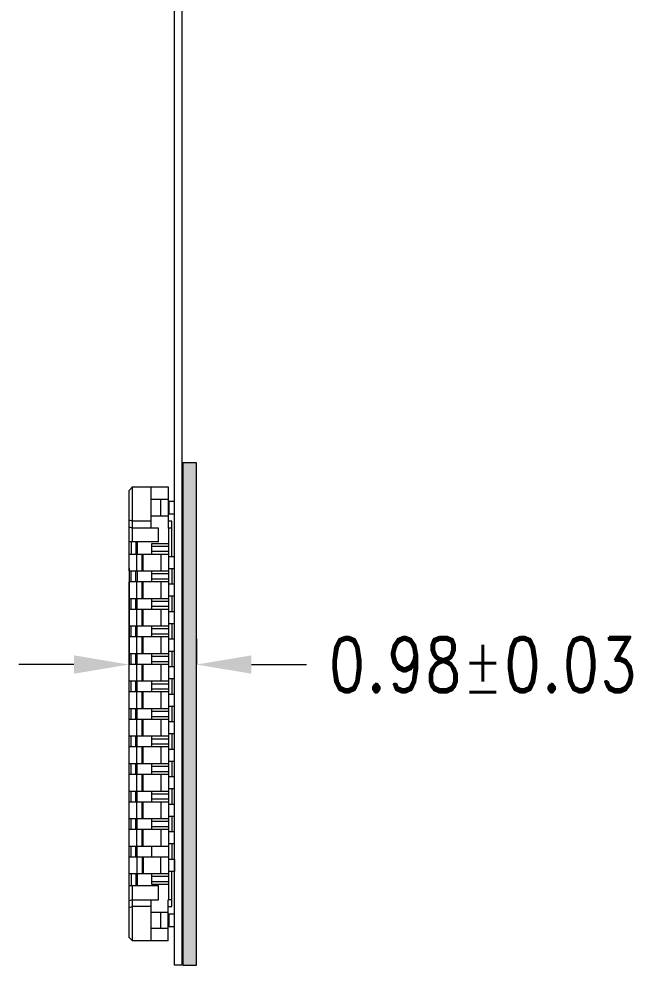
# Model space of a CAD drawing. Header units: millimetres. Extents: x 1087 to 1896, y -176 to 308.
# Drawn here: x 1672.1 to 1681.18, y 196.77 to 210.53 of the extents above; entities that cross this region are included whole.
import ezdxf

# ---------------------------------------------------------------- set-up
doc = ezdxf.new("R2010")
doc.units = ezdxf.units.MM
doc.linetypes.add('CENTER', pattern=[0.6, 0.375, -0.075, 0.075, -0.075])
doc.layers.get('0').update_dxf_attribs({"color": 255, "lineweight": 5})
doc.layers.get('Defpoints').update_dxf_attribs({"color": 5, "lineweight": 5})
doc.layers.add('DIM', color=3, linetype='Continuous', lineweight=5)
doc.layers.add('FPC', color=50, linetype='Continuous', lineweight=5)
doc.styles.add('RD', font='ROMAND.shx', dxfattribs={"width": 0.8})
doc.dimstyles.new('DIM', dxfattribs={"dimtxt": 0.8, "dimasz": 0.8, "dimexe": 0, "dimexo": 0.5, "dimgap": 0.11, "dimtad": 0, "dimzin": 1, "dimdsep": 46, "dimtxsty": 'RD', "dimcen": 0, "dimclrd": 256, "dimclre": 256, "dimclrt": 256, "dimadec": 0, "dimazin": 0, "dimtm": 1e-09, "dimtfac": 1, "dimtofl": 0, "dimtmove": 0, "dimatfit": 3, "dimfxl": 0, "dimlwe": -1, "dimarcsym": 0})

# ---------------------------------------------------------------- blocks, each defined once
blk = doc.blocks.new('*D33')
at = {"layer": 'Defpoints', "color": 0, "lineweight": 5, "transparency": 16777216}
for p in [(1194.283, 203.039), (1195.263, 202.013), (1195.263, 201.14)]:
    blk.add_point(p, dxfattribs=at)
at = {"layer": 'DIM', "linetype": 'Continuous', "lineweight": 5, "transparency": 16777216}
for p, q in [((1194.283, 202.539), (1194.283, 201.14)), ((1195.263, 201.513), (1195.263, 201.14)), ((1193.483, 201.14), (1192.683, 201.14)), ((1196.063, 201.14), (1196.863, 201.14))]:
    blk.add_line(p, q, dxfattribs=at)
at = {"layer": 'DIM', "lineweight": 5, "transparency": 16777216}
for points in [[(1193.483, 201.274), (1193.483, 201.007), (1194.283, 201.14)], [(1196.063, 201.274), (1196.063, 201.007), (1195.263, 201.14)]]:
    blk.add_solid(points, dxfattribs=at)
at = {"layer": 'DIM', "lineweight": 5, "transparency": 16777216, "insert": (1199.426, 201.14), "char_height": 0.8, "attachment_point": 5, "style": 'RD', "bg_fill": 3, "box_fill_scale": 1.1, "bg_fill_color": 256, "bg_fill_true_color": 13158600, "bg_fill_transparency": 1006620}
blk.add_mtext('0.98%%P0.03', dxfattribs=at)
blk = doc.blocks.new('OK-14GM024-04-B')
at = {"layer": 'FPC', "color": 7, "lineweight": 5}
for p, q in [((988.323, 153.207), (988.273, 153.157)), ((988.273, 152.407), (988.273, 153.157)), ((988.323, 152.407), (988.323, 153.207)), ((988.323, 153.207), (988.843, 153.207)), ((988.593, 152.607), (988.593, 153.207)), ((988.843, 153.207), (988.843, 152.607)), ((988.593, 153.027), (988.843, 153.027)), ((988.733, 152.787), (988.733, 153.027)), ((988.933, 152.997), (988.843, 152.997)), ((988.853, 152.997), (988.853, 152.817)), ((988.933, 152.817), (988.933, 152.997)), ((988.843, 152.817), (988.933, 152.817)), ((988.323, 152.707), (988.273, 152.724)), ((988.593, 152.707), (988.323, 152.707)), ((988.593, 152.787), (988.843, 152.787)), ((988.893, 152.707), (988.843, 152.707)), ((988.893, 152.197), (988.893, 152.707)), ((988.323, 152.607), (988.273, 152.624)), ((988.703, 152.607), (988.323, 152.607)), ((988.703, 152.407), (988.703, 152.607)), ((988.893, 152.607), (988.843, 152.607)), ((988.853, 147.207), (988.853, 152.607)), ((988.273, 152.227), (988.273, 152.407)), ((988.703, 152.407), (988.273, 152.407)), ((988.303, 152.407), (988.303, 152.227)), ((988.373, 152.407), (988.373, 152.227)), ((988.393, 152.407), (988.393, 152.227)), ((988.603, 152.227), (988.603, 152.387)), ((988.603, 152.387), (988.853, 152.387)), ((988.603, 152.347), (988.853, 152.347)), ((988.853, 152.267), (988.603, 152.267)), ((988.273, 151.987), (988.273, 152.227)), ((988.853, 152.227), (988.273, 152.227)), ((988.388, 151.987), (988.388, 152.227)), ((988.463, 151.987), (988.463, 152.227)), ((988.473, 151.987), (988.473, 152.227)), ((988.48, 151.987), (988.48, 152.227)), ((988.733, 152.227), (988.733, 151.987)), ((988.853, 152.197), (988.933, 152.197)), ((988.933, 152.017), (988.933, 152.197)), ((988.273, 151.987), (988.853, 151.987)), ((988.303, 151.827), (988.303, 151.987)), ((988.373, 151.827), (988.373, 151.987)), ((988.393, 151.987), (988.393, 151.827)), ((988.603, 151.827), (988.603, 151.987)), ((988.933, 152.017), (988.853, 152.017)), ((988.893, 152.017), (988.893, 151.797)), ((988.893, 152.017), (988.893, 151.797)), ((988.603, 151.947), (988.853, 151.947)), ((988.853, 151.867), (988.603, 151.867)), ((988.273, 151.587), (988.273, 151.827)), ((988.853, 151.827), (988.273, 151.827)), ((988.388, 151.587), (988.388, 151.827)), ((988.463, 151.587), (988.463, 151.827)), ((988.473, 151.587), (988.473, 151.827)), ((988.48, 151.587), (988.48, 151.827)), ((988.733, 151.827), (988.733, 151.587)), ((988.853, 151.797), (988.933, 151.797)), ((988.933, 151.617), (988.933, 151.797)), ((988.273, 151.427), (988.273, 151.587)), ((988.273, 151.587), (988.853, 151.587)), ((988.303, 151.427), (988.303, 151.587)), ((988.373, 151.427), (988.373, 151.587)), ((988.393, 151.427), (988.393, 151.587)), ((988.603, 151.427), (988.603, 151.587)), ((988.933, 151.617), (988.853, 151.617)), ((988.893, 151.617), (988.893, 151.397)), ((988.273, 151.187), (988.273, 151.427)), ((988.853, 151.427), (988.273, 151.427)), ((988.388, 151.187), (988.388, 151.427)), ((988.463, 151.187), (988.463, 151.427)), ((988.473, 151.187), (988.473, 151.427)), ((988.48, 151.187), (988.48, 151.427)), ((988.603, 151.547), (988.853, 151.547)), ((988.853, 151.467), (988.603, 151.467)), ((988.733, 151.427), (988.733, 151.187)), ((988.853, 151.397), (988.933, 151.397)), ((988.933, 151.217), (988.933, 151.397)), ((988.273, 151.027), (988.273, 151.187)), ((988.273, 151.187), (988.853, 151.187)), ((988.303, 151.027), (988.303, 151.187)), ((988.373, 151.027), (988.373, 151.187)), ((988.393, 151.027), (988.393, 151.187)), ((988.603, 151.027), (988.603, 151.187)), ((988.933, 151.217), (988.853, 151.217)), ((988.893, 151.217), (988.893, 150.997)), ((988.273, 150.787), (988.273, 151.027)), ((988.853, 151.027), (988.273, 151.027)), ((988.388, 150.787), (988.388, 151.027)), ((988.463, 150.787), (988.463, 151.027)), ((988.473, 150.787), (988.473, 151.027)), ((988.48, 150.787), (988.48, 151.027)), ((988.603, 151.147), (988.853, 151.147)), ((988.853, 151.067), (988.603, 151.067)), ((988.733, 151.027), (988.733, 150.787)), ((988.853, 150.997), (988.933, 150.997)), ((988.933, 150.817), (988.933, 150.997)), ((988.273, 150.627), (988.273, 150.787)), ((988.273, 150.787), (988.853, 150.787)), ((988.303, 150.627), (988.303, 150.787)), ((988.373, 150.627), (988.373, 150.787)), ((988.393, 150.627), (988.393, 150.787)), ((988.603, 150.627), (988.603, 150.787)), ((988.603, 150.747), (988.853, 150.747)), ((988.933, 150.817), (988.853, 150.817)), ((988.893, 150.817), (988.893, 150.597)), ((988.273, 150.387), (988.273, 150.627)), ((988.853, 150.627), (988.273, 150.627)), ((988.388, 150.387), (988.388, 150.627)), ((988.463, 150.387), (988.463, 150.627)), ((988.473, 150.387), (988.473, 150.627)), ((988.48, 150.387), (988.48, 150.627)), ((988.853, 150.667), (988.603, 150.667)), ((988.733, 150.627), (988.733, 150.387)), ((988.853, 150.597), (988.933, 150.597)), ((988.933, 150.417), (988.933, 150.597)), ((988.273, 150.227), (988.273, 150.387)), ((988.273, 150.387), (988.853, 150.387)), ((988.303, 150.227), (988.303, 150.387)), ((988.373, 150.227), (988.373, 150.387)), ((988.393, 150.227), (988.393, 150.387)), ((988.603, 150.227), (988.603, 150.387)), ((988.603, 150.347), (988.853, 150.347)), ((988.933, 150.417), (988.853, 150.417)), ((988.893, 150.417), (988.893, 150.197)), ((988.273, 149.987), (988.273, 150.227)), ((988.853, 150.227), (988.273, 150.227)), ((988.388, 149.987), (988.388, 150.227)), ((988.463, 149.987), (988.463, 150.227)), ((988.473, 149.987), (988.473, 150.227)), ((988.48, 149.987), (988.48, 150.227)), ((988.853, 150.267), (988.603, 150.267)), ((988.733, 150.227), (988.733, 149.987)), ((988.853, 150.197), (988.933, 150.197)), ((988.933, 150.017), (988.933, 150.197)), ((988.273, 149.827), (988.273, 149.987)), ((988.273, 149.987), (988.853, 149.987)), ((988.303, 149.827), (988.303, 149.987)), ((988.373, 149.827), (988.373, 149.987)), ((988.393, 149.827), (988.393, 149.987)), ((988.603, 149.827), (988.603, 149.987)), ((988.603, 149.947), (988.853, 149.947)), ((988.933, 150.017), (988.853, 150.017)), ((988.893, 150.017), (988.893, 149.797)), ((988.853, 149.827), (988.273, 149.827)), ((988.273, 149.587), (988.273, 149.827)), ((988.388, 149.587), (988.388, 149.827)), ((988.463, 149.587), (988.463, 149.827)), ((988.473, 149.587), (988.473, 149.827)), ((988.48, 149.587), (988.48, 149.827)), ((988.853, 149.867), (988.603, 149.867)), ((988.733, 149.827), (988.733, 149.587)), ((988.853, 149.797), (988.933, 149.797)), ((988.933, 149.617), (988.933, 149.797)), ((988.273, 149.587), (988.853, 149.587)), ((988.273, 149.427), (988.273, 149.587)), ((988.303, 149.427), (988.303, 149.587)), ((988.373, 149.427), (988.373, 149.587)), ((988.393, 149.427), (988.393, 149.587)), ((988.603, 149.427), (988.603, 149.587)), ((988.603, 149.547), (988.853, 149.547)), ((988.933, 149.617), (988.853, 149.617)), ((988.893, 149.617), (988.893, 149.397)), ((988.853, 149.427), (988.273, 149.427)), ((988.273, 149.187), (988.273, 149.427)), ((988.388, 149.187), (988.388, 149.427)), ((988.463, 149.187), (988.463, 149.427)), ((988.473, 149.187), (988.473, 149.427)), ((988.48, 149.187), (988.48, 149.427)), ((988.853, 149.467), (988.603, 149.467)), ((988.733, 149.427), (988.733, 149.187)), ((988.853, 149.397), (988.933, 149.397)), ((988.933, 149.217), (988.933, 149.397)), ((988.273, 149.187), (988.853, 149.187)), ((988.273, 149.027), (988.273, 149.187)), ((988.303, 149.027), (988.303, 149.187)), ((988.373, 149.027), (988.373, 149.187)), ((988.393, 149.027), (988.393, 149.187)), ((988.603, 149.027), (988.603, 149.187)), ((988.603, 149.147), (988.853, 149.147)), ((988.933, 149.217), (988.853, 149.217)), ((988.893, 149.217), (988.893, 148.997)), ((988.853, 149.027), (988.273, 149.027)), ((988.273, 148.787), (988.273, 149.027)), ((988.388, 148.787), (988.388, 149.027)), ((988.463, 148.787), (988.463, 149.027)), ((988.473, 148.787), (988.473, 149.027)), ((988.48, 148.787), (988.48, 149.027)), ((988.853, 149.067), (988.603, 149.067)), ((988.733, 149.027), (988.733, 148.787)), ((988.853, 148.997), (988.933, 148.997)), ((988.933, 148.817), (988.933, 148.997)), ((988.933, 148.817), (988.853, 148.817)), ((988.893, 148.817), (988.893, 148.597)), ((988.273, 148.787), (988.853, 148.787)), ((988.273, 148.627), (988.273, 148.787)), ((988.303, 148.627), (988.303, 148.787)), ((988.373, 148.627), (988.373, 148.787)), ((988.393, 148.627), (988.393, 148.787)), ((988.603, 148.627), (988.603, 148.787)), ((988.603, 148.747), (988.853, 148.747)), ((988.853, 148.627), (988.273, 148.627)), ((988.273, 148.387), (988.273, 148.627)), ((988.388, 148.387), (988.388, 148.627)), ((988.463, 148.387), (988.463, 148.627)), ((988.473, 148.387), (988.473, 148.627)), ((988.48, 148.387), (988.48, 148.627)), ((988.853, 148.667), (988.603, 148.667)), ((988.733, 148.627), (988.733, 148.387)), ((988.853, 148.597), (988.933, 148.597)), ((988.933, 148.417), (988.933, 148.597)), ((988.933, 148.417), (988.853, 148.417)), ((988.893, 148.417), (988.893, 148.197)), ((988.273, 148.387), (988.853, 148.387)), ((988.273, 148.227), (988.273, 148.387)), ((988.303, 148.227), (988.303, 148.387)), ((988.373, 148.227), (988.373, 148.387)), ((988.393, 148.227), (988.393, 148.387)), ((988.603, 148.227), (988.603, 148.387)), ((988.603, 148.347), (988.853, 148.347)), ((988.853, 148.267), (988.603, 148.267)), ((988.853, 148.227), (988.273, 148.227)), ((988.273, 147.987), (988.273, 148.227)), ((988.388, 147.987), (988.388, 148.227)), ((988.463, 147.987), (988.463, 148.227)), ((988.473, 147.987), (988.473, 148.227)), ((988.48, 147.987), (988.48, 148.227)), ((988.733, 148.227), (988.733, 147.987)), ((988.853, 148.197), (988.933, 148.197)), ((988.933, 148.017), (988.933, 148.197)), ((988.273, 147.987), (988.853, 147.987)), ((988.273, 147.827), (988.273, 147.987)), ((988.303, 147.827), (988.303, 147.987)), ((988.373, 147.827), (988.373, 147.987)), ((988.393, 147.827), (988.393, 147.987)), ((988.603, 147.827), (988.603, 147.987)), ((988.933, 148.017), (988.853, 148.017)), ((988.893, 148.017), (988.893, 147.797)), ((988.853, 147.827), (988.273, 147.827)), ((988.273, 147.587), (988.273, 147.827)), ((988.388, 147.827), (988.388, 147.587)), ((988.463, 147.827), (988.463, 147.587)), ((988.473, 147.827), (988.473, 147.587)), ((988.48, 147.827), (988.48, 147.587)), ((988.733, 147.587), (988.733, 147.827)), ((988.853, 147.797), (988.933, 147.797)), ((988.933, 147.797), (988.933, 147.617)), ((988.273, 147.587), (988.853, 147.587)), ((988.273, 147.407), (988.273, 147.587)), ((988.303, 147.587), (988.303, 147.407)), ((988.373, 147.587), (988.373, 147.407)), ((988.393, 147.587), (988.393, 147.407)), ((988.603, 147.427), (988.603, 147.587)), ((988.933, 147.617), (988.853, 147.617)), ((988.893, 147.107), (988.893, 147.617)), ((988.603, 147.547), (988.853, 147.547)), ((988.853, 147.467), (988.603, 147.467)), ((988.703, 147.407), (988.273, 147.407)), ((988.273, 146.657), (988.273, 147.407)), ((988.323, 146.607), (988.323, 147.407)), ((988.853, 147.427), (988.603, 147.427)), ((988.703, 147.207), (988.703, 147.407)), ((988.323, 147.207), (988.273, 147.189)), ((988.323, 147.207), (988.703, 147.207)), ((988.593, 146.607), (988.593, 147.207)), ((988.893, 147.207), (988.843, 147.207)), ((988.843, 146.607), (988.843, 147.207)), ((988.323, 147.107), (988.273, 147.089)), ((988.593, 147.107), (988.323, 147.107)), ((988.593, 147.027), (988.843, 147.027)), ((988.733, 146.787), (988.733, 147.027)), ((988.843, 147.107), (988.893, 147.107)), ((988.933, 146.997), (988.843, 146.997)), ((988.853, 146.997), (988.853, 146.817)), ((988.933, 146.817), (988.933, 146.997)), ((988.843, 146.787), (988.593, 146.787)), ((988.843, 146.817), (988.933, 146.817)), ((988.273, 146.657), (988.323, 146.607)), ((988.843, 146.607), (988.323, 146.607))]:
    blk.add_line(p, q, dxfattribs=at)
blk = doc.blocks.new('R146A3D-013-FPC-V01-B')
at = {"layer": 'FPC', "lineweight": 5}
blk.add_lwpolyline([(1194.943, 196.772), (1194.943, 239.815), (1195.053, 239.815), (1195.053, 196.772)], close=True, dxfattribs=at)
at = {"layer": 'DIM', "lineweight": 5}
dim = blk.add_linear_dim(base=(1195.263, 201.14), p1=(1194.283, 203.039), p2=(1195.263, 202.013), text='<>%%P0.03', dimstyle='DIM', override={"dimfxl": 1.25, "dimtfill": 1, "dimlwd": 5, "dimlwe": 5, "dimarcsym": 1}, dxfattribs=at)
dim.commit()
dim.dimension.update_dxf_attribs({"geometry": '*D33', "text_midpoint": (1199.426, 201.14)})
at = {"layer": 'FPC', "lineweight": 5}
h = blk.add_hatch(color=4, dxfattribs=at)
h.dxf.hatch_style = 1
h.paths.add_polyline_path([(1195.263, 204.072), (1195.063, 204.072), (1195.063, 196.772), (1195.263, 196.772)])
at = {"layer": 'FPC', "color": 4, "lineweight": 5}
blk.add_lwpolyline([(1195.063, 204.072), (1195.063, 196.772), (1195.263, 196.772), (1195.263, 204.072)], close=True, dxfattribs=at)
at = {"layer": 'FPC', "color": 1, "linetype": 'CENTER', "lineweight": 5}
blk.add_blockref('OK-14GM024-04-B', (206.01, 50.515), dxfattribs=at)

msp = doc.modelspace()

# ---------------------------------------------------------------- block references
at = {"lineweight": 5}
msp.add_blockref('R146A3D-013-FPC-V01-B', (479.42056, 0), dxfattribs=at)

doc.saveas('drawing.dxf')
